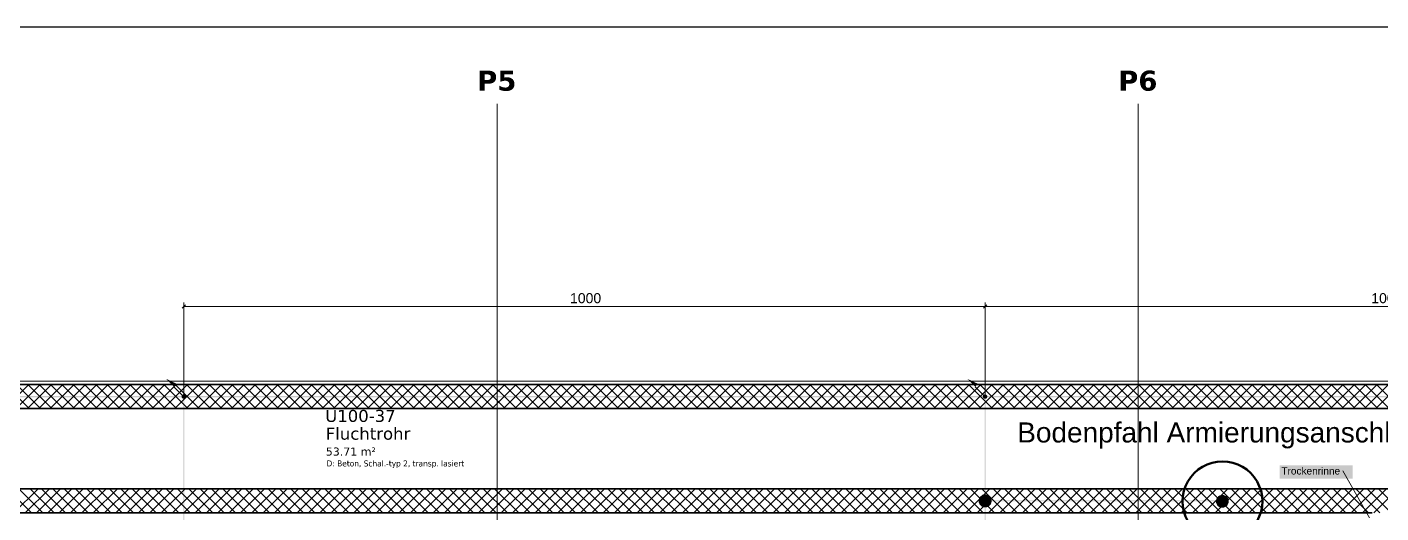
# Model space of a CAD drawing. Extents: x -1067 to 23308, y -6822 to 57810.
# Drawn here: x -582.4 to -244.5, y 444.4 to 565.5 of the extents above; entities that cross this region are included whole.
import ezdxf
from ezdxf.lldxf.tags import DXFTag

# ---------------------------------------------------------------- set-up
doc = ezdxf.new("R2010")
doc.units = 0
doc.layers.get('0').update_dxf_attribs({"lineweight": 13})
for name, color, linetype, lineweight in [('A-AREA-____-IDEN', 7, 'Continuous', 5), ('A-WALL-____-MCUT', 7, 'Continuous', 35), ('A-WALL-____-PATT', 7, 'Continuous', 35), ('S-GRID-____-OTLN', 7, 'Continuous', 5), ('Text', 7, 'Continuous', 5)]:
    doc.layers.add(name, color=color, linetype=linetype, lineweight=lineweight)
for name, color, linetype, lineweight, true_color in [('A-DETL-____-OTLN', 5, 'Continuous', 9, 0x0000ff), ('EL01_VVV_Mass Blitzschutz', 3, 'Continuous', 13, 0x00ff00), ('EL01_WAN_Blitzschutz Text', 1, 'Continuous', 13, 0xff0000), ('EL01_WAN_Leitung_Potentialausgleich', 1, 'fein_strichliert', 13, 0xff0000), ('S-GRID-____-IDEN', 7, 'Continuous', 9, 0x5555aa)]:
    doc.layers.add(name, color=color, linetype=linetype, lineweight=lineweight, true_color=true_color)
doc.styles.get("Standard").update_dxf_attribs({"font": 'arial.ttf'})
tags = doc.linetypes.add('_Rasterlinie_', pattern=[0.375, 0.2, -0.05, 0.075, -0.05]).pattern_tags.tags
tags[10:11] = [DXFTag(74, 4), DXFTag(75, 0), DXFTag(340, '0'), DXFTag(46, 1.0), DXFTag(50, 0.0), DXFTag(44, 0.0), DXFTag(45, 0.0)]
tags[8:9] = [DXFTag(74, 4), DXFTag(75, 0), DXFTag(340, '0'), DXFTag(46, 1.0), DXFTag(50, 0.0), DXFTag(44, 0.0), DXFTag(45, 0.0)]
tags[6:7] = [DXFTag(74, 4), DXFTag(75, 0), DXFTag(340, '0'), DXFTag(46, 1.0), DXFTag(50, 0.0), DXFTag(44, 0.0), DXFTag(45, 0.0)]
tags[4:5] = [DXFTag(74, 4), DXFTag(75, 0), DXFTag(340, '0'), DXFTag(46, 1.0), DXFTag(50, 0.0), DXFTag(44, 0.0), DXFTag(45, 0.0)]
tags = doc.linetypes.add('_Strichliert - Fein_', pattern=[0.15, 0.1, -0.05]).pattern_tags.tags
tags[6:7] = [DXFTag(74, 4), DXFTag(75, 0), DXFTag(340, '0'), DXFTag(46, 1.0), DXFTag(50, 0.0), DXFTag(44, 0.0), DXFTag(45, 0.0)]
tags[4:5] = [DXFTag(74, 4), DXFTag(75, 0), DXFTag(340, '0'), DXFTag(46, 1.0), DXFTag(50, 0.0), DXFTag(44, 0.0), DXFTag(45, 0.0)]
tags = doc.linetypes.add('fein_strichliert', pattern=[4, 1, -2, 1]).pattern_tags.tags
tags[8:9] = [DXFTag(74, 4), DXFTag(75, 0), DXFTag(340, '0'), DXFTag(46, 0.0), DXFTag(50, 0.0), DXFTag(44, 0.0), DXFTag(45, 0.0)]
tags[6:7] = [DXFTag(74, 4), DXFTag(75, 0), DXFTag(340, '0'), DXFTag(46, 0.0), DXFTag(50, 0.0), DXFTag(44, 0.0), DXFTag(45, 0.0)]
tags[4:5] = [DXFTag(74, 4), DXFTag(75, 0), DXFTag(340, '0'), DXFTag(46, 0.0), DXFTag(50, 0.0), DXFTag(44, 0.0), DXFTag(45, 0.0)]

# ---------------------------------------------------------------- blocks, each defined once
blk = doc.blocks.new('Referenz-A0UJ2E68XE', base_point=(-1062.18, -175.86))
at = {"layer": 'A-DETL-____-OTLN', "color": 0, "linetype": '_Strichliert - Fein_', "ltscale": 0.13}
blk.add_line((198.84, 477.26), (-828.99, 477.26), dxfattribs=at)
at = {"layer": 'A-WALL-____-MCUT', "color": 0, "linetype": 'Continuous', "ltscale": 0.35}
for p, q in [((198.84, 476.38), (-829.79, 476.38)), ((-827.13, 470.38), (198.84, 470.38)), ((178.3, 450.38), (-831.25, 450.38)), ((-246.7, 444.38), (-585.1, 444.38))]:
    blk.add_line(p, q, dxfattribs=at)
at = {"layer": 'A-WALL-____-PATT', "color": 0, "linetype": 'Continuous', "lineweight": 9, "ltscale": 0.13}
for p, q in [((-587.99, 470.38), (-581.99, 476.38)), ((-581.88, 470.38), (-587.88, 476.38)), ((-585.16, 470.38), (-579.16, 476.38)), ((-579.06, 470.38), (-585.06, 476.38)), ((-582.33, 470.38), (-576.33, 476.38)), ((-576.23, 470.38), (-582.23, 476.38)), ((-579.5, 470.38), (-573.5, 476.38)), ((-573.4, 470.38), (-579.4, 476.38)), ((-576.67, 470.38), (-570.67, 476.38)), ((-570.57, 470.38), (-576.57, 476.38)), ((-573.84, 470.38), (-567.84, 476.38)), ((-567.74, 470.38), (-573.74, 476.38)), ((-571.02, 470.38), (-565.02, 476.38)), ((-564.91, 470.38), (-570.91, 476.38)), ((-568.19, 470.38), (-562.19, 476.38)), ((-562.08, 470.38), (-568.08, 476.38)), ((-565.36, 470.38), (-559.36, 476.38)), ((-559.26, 470.38), (-565.26, 476.38)), ((-562.53, 470.38), (-556.53, 476.38)), ((-556.43, 470.38), (-562.43, 476.38)), ((-559.7, 470.38), (-553.7, 476.38)), ((-553.6, 470.38), (-559.6, 476.38)), ((-556.87, 470.38), (-550.87, 476.38)), ((-550.77, 470.38), (-556.77, 476.38)), ((-554.05, 470.38), (-548.05, 476.38)), ((-547.94, 470.38), (-553.94, 476.38)), ((-551.22, 470.38), (-545.22, 476.38)), ((-545.11, 470.38), (-551.11, 476.38)), ((-548.39, 470.38), (-542.39, 476.38)), ((-542.29, 470.38), (-548.29, 476.38)), ((-545.56, 470.38), (-539.56, 476.38)), ((-539.46, 470.38), (-545.46, 476.38)), ((-542.73, 470.38), (-536.73, 476.38)), ((-536.63, 470.38), (-542.63, 476.38)), ((-539.9, 470.38), (-533.9, 476.38)), ((-533.8, 470.38), (-539.8, 476.38)), ((-537.07, 470.38), (-531.07, 476.38)), ((-530.97, 470.38), (-536.97, 476.38)), ((-534.25, 470.38), (-528.25, 476.38)), ((-528.14, 470.38), (-534.14, 476.38)), ((-531.42, 470.38), (-525.42, 476.38)), ((-525.32, 470.38), (-531.32, 476.38)), ((-528.59, 470.38), (-522.59, 476.38)), ((-522.49, 470.38), (-528.49, 476.38)), ((-525.76, 470.38), (-519.76, 476.38)), ((-519.66, 470.38), (-525.66, 476.38)), ((-522.93, 470.38), (-516.93, 476.38)), ((-516.83, 470.38), (-522.83, 476.38)), ((-520.1, 470.38), (-514.1, 476.38)), ((-514, 470.38), (-520, 476.38)), ((-517.28, 470.38), (-511.28, 476.38)), ((-511.17, 470.38), (-517.17, 476.38)), ((-514.45, 470.38), (-508.45, 476.38)), ((-508.34, 470.38), (-514.34, 476.38)), ((-511.62, 470.38), (-505.62, 476.38)), ((-505.52, 470.38), (-511.52, 476.38)), ((-508.79, 470.38), (-502.79, 476.38)), ((-502.69, 470.38), (-508.69, 476.38)), ((-505.96, 470.38), (-499.96, 476.38)), ((-499.86, 470.38), (-505.86, 476.38)), ((-503.13, 470.38), (-497.13, 476.38)), ((-497.03, 470.38), (-503.03, 476.38)), ((-500.3, 470.38), (-494.3, 476.38)), ((-494.2, 470.38), (-500.2, 476.38)), ((-497.48, 470.38), (-491.48, 476.38)), ((-491.37, 470.38), (-497.37, 476.38)), ((-494.65, 470.38), (-488.65, 476.38)), ((-488.55, 470.38), (-494.55, 476.38)), ((-491.82, 470.38), (-485.82, 476.38)), ((-485.72, 470.38), (-491.72, 476.38)), ((-488.99, 470.38), (-482.99, 476.38)), ((-482.89, 470.38), (-488.89, 476.38)), ((-486.16, 470.38), (-480.16, 476.38)), ((-480.06, 470.38), (-486.06, 476.38)), ((-483.33, 470.38), (-477.33, 476.38)), ((-477.23, 470.38), (-483.23, 476.38)), ((-480.51, 470.38), (-474.51, 476.38)), ((-474.4, 470.38), (-480.4, 476.38)), ((-477.68, 470.38), (-471.68, 476.38)), ((-471.58, 470.38), (-477.58, 476.38)), ((-474.85, 470.38), (-468.85, 476.38)), ((-468.75, 470.38), (-474.75, 476.38)), ((-472.02, 470.38), (-466.02, 476.38)), ((-465.92, 470.38), (-471.92, 476.38)), ((-469.19, 470.38), (-463.19, 476.38)), ((-463.09, 470.38), (-469.09, 476.38)), ((-466.36, 470.38), (-460.36, 476.38)), ((-460.26, 470.38), (-466.26, 476.38)), ((-463.54, 470.38), (-457.54, 476.38)), ((-457.43, 470.38), (-463.43, 476.38)), ((-460.71, 470.38), (-454.71, 476.38)), ((-454.6, 470.38), (-460.6, 476.38)), ((-457.88, 470.38), (-451.88, 476.38)), ((-451.78, 470.38), (-457.78, 476.38)), ((-455.05, 470.38), (-449.05, 476.38)), ((-448.95, 470.38), (-454.95, 476.38)), ((-452.22, 470.38), (-446.22, 476.38)), ((-446.12, 470.38), (-452.12, 476.38)), ((-449.39, 470.38), (-443.39, 476.38)), ((-443.29, 470.38), (-449.29, 476.38)), ((-446.56, 470.38), (-440.56, 476.38)), ((-440.46, 470.38), (-446.46, 476.38)), ((-443.74, 470.38), (-437.74, 476.38)), ((-437.63, 470.38), (-443.63, 476.38)), ((-440.91, 470.38), (-434.91, 476.38)), ((-434.81, 470.38), (-440.81, 476.38)), ((-438.08, 470.38), (-432.08, 476.38)), ((-431.98, 470.38), (-437.98, 476.38)), ((-435.25, 470.38), (-429.25, 476.38)), ((-429.15, 470.38), (-435.15, 476.38)), ((-432.42, 470.38), (-426.42, 476.38)), ((-426.32, 470.38), (-432.32, 476.38)), ((-429.59, 470.38), (-423.59, 476.38)), ((-423.49, 470.38), (-429.49, 476.38)), ((-426.77, 470.38), (-420.77, 476.38)), ((-420.66, 470.38), (-426.66, 476.38)), ((-423.94, 470.38), (-417.94, 476.38)), ((-417.83, 470.38), (-423.83, 476.38)), ((-421.11, 470.38), (-415.11, 476.38)), ((-415.01, 470.38), (-421.01, 476.38)), ((-418.28, 470.38), (-412.28, 476.38)), ((-412.18, 470.38), (-418.18, 476.38)), ((-415.45, 470.38), (-409.45, 476.38)), ((-409.35, 470.38), (-415.35, 476.38)), ((-412.62, 470.38), (-406.62, 476.38)), ((-406.52, 470.38), (-412.52, 476.38)), ((-409.8, 470.38), (-403.8, 476.38)), ((-403.69, 470.38), (-409.69, 476.38)), ((-406.97, 470.38), (-400.97, 476.38)), ((-400.86, 470.38), (-406.86, 476.38)), ((-404.14, 470.38), (-398.14, 476.38)), ((-398.04, 470.38), (-404.04, 476.38)), ((-401.31, 470.38), (-395.31, 476.38)), ((-395.21, 470.38), (-401.21, 476.38)), ((-398.48, 470.38), (-392.48, 476.38)), ((-392.38, 470.38), (-398.38, 476.38)), ((-395.65, 470.38), (-389.65, 476.38)), ((-389.55, 470.38), (-395.55, 476.38)), ((-392.82, 470.38), (-386.82, 476.38)), ((-386.72, 470.38), (-392.72, 476.38)), ((-390, 470.38), (-384, 476.38)), ((-383.89, 470.38), (-389.89, 476.38)), ((-387.17, 470.38), (-381.17, 476.38)), ((-381.07, 470.38), (-387.07, 476.38)), ((-384.34, 470.38), (-378.34, 476.38)), ((-378.24, 470.38), (-384.24, 476.38)), ((-381.51, 470.38), (-375.51, 476.38)), ((-375.41, 470.38), (-381.41, 476.38)), ((-378.68, 470.38), (-372.68, 476.38)), ((-372.58, 470.38), (-378.58, 476.38)), ((-375.85, 470.38), (-369.85, 476.38)), ((-369.75, 470.38), (-375.75, 476.38)), ((-373.03, 470.38), (-367.03, 476.38)), ((-366.92, 470.38), (-372.92, 476.38)), ((-370.2, 470.38), (-364.2, 476.38)), ((-364.09, 470.38), (-370.09, 476.38)), ((-367.37, 470.38), (-361.37, 476.38)), ((-361.27, 470.38), (-367.27, 476.38)), ((-364.54, 470.38), (-358.54, 476.38)), ((-358.44, 470.38), (-364.44, 476.38)), ((-361.71, 470.38), (-355.71, 476.38)), ((-355.61, 470.38), (-361.61, 476.38)), ((-358.88, 470.38), (-352.88, 476.38)), ((-352.78, 470.38), (-358.78, 476.38)), ((-356.06, 470.38), (-350.06, 476.38)), ((-349.95, 470.38), (-355.95, 476.38)), ((-353.23, 470.38), (-347.23, 476.38)), ((-347.12, 470.38), (-353.12, 476.38)), ((-350.4, 470.38), (-344.4, 476.38)), ((-344.3, 470.38), (-350.3, 476.38)), ((-347.57, 470.38), (-341.57, 476.38)), ((-341.47, 470.38), (-347.47, 476.38)), ((-344.74, 470.38), (-338.74, 476.38)), ((-338.64, 470.38), (-344.64, 476.38)), ((-341.91, 470.38), (-335.91, 476.38)), ((-335.81, 470.38), (-341.81, 476.38)), ((-339.08, 470.38), (-333.08, 476.38)), ((-332.98, 470.38), (-338.98, 476.38)), ((-336.26, 470.38), (-330.26, 476.38)), ((-330.15, 470.38), (-336.15, 476.38)), ((-333.43, 470.38), (-327.43, 476.38)), ((-327.33, 470.38), (-333.33, 476.38)), ((-330.6, 470.38), (-324.6, 476.38)), ((-324.5, 470.38), (-330.5, 476.38)), ((-327.77, 470.38), (-321.77, 476.38)), ((-321.67, 470.38), (-327.67, 476.38)), ((-324.94, 470.38), (-318.94, 476.38)), ((-318.84, 470.38), (-324.84, 476.38)), ((-322.11, 470.38), (-316.11, 476.38)), ((-316.01, 470.38), (-322.01, 476.38)), ((-319.29, 470.38), (-313.29, 476.38)), ((-313.18, 470.38), (-319.18, 476.38)), ((-316.46, 470.38), (-310.46, 476.38)), ((-310.35, 470.38), (-316.35, 476.38)), ((-313.63, 470.38), (-307.63, 476.38)), ((-307.53, 470.38), (-313.53, 476.38)), ((-310.8, 470.38), (-304.8, 476.38)), ((-304.7, 470.38), (-310.7, 476.38)), ((-307.97, 470.38), (-301.97, 476.38)), ((-301.87, 470.38), (-307.87, 476.38)), ((-305.14, 470.38), (-299.14, 476.38)), ((-299.04, 470.38), (-305.04, 476.38)), ((-302.32, 470.38), (-296.32, 476.38)), ((-296.21, 470.38), (-302.21, 476.38)), ((-299.49, 470.38), (-293.49, 476.38)), ((-293.38, 470.38), (-299.38, 476.38)), ((-296.66, 470.38), (-290.66, 476.38)), ((-290.56, 470.38), (-296.56, 476.38)), ((-293.83, 470.38), (-287.83, 476.38)), ((-287.73, 470.38), (-293.73, 476.38)), ((-291, 470.38), (-285, 476.38)), ((-284.9, 470.38), (-290.9, 476.38)), ((-288.17, 470.38), (-282.17, 476.38)), ((-282.07, 470.38), (-288.07, 476.38)), ((-285.34, 470.38), (-279.34, 476.38)), ((-279.24, 470.38), (-285.24, 476.38)), ((-282.52, 470.38), (-276.52, 476.38)), ((-276.41, 470.38), (-282.41, 476.38)), ((-279.69, 470.38), (-273.69, 476.38)), ((-273.59, 470.38), (-279.59, 476.38)), ((-276.86, 470.38), (-270.86, 476.38)), ((-270.76, 470.38), (-276.76, 476.38)), ((-274.03, 470.38), (-268.03, 476.38)), ((-267.93, 470.38), (-273.93, 476.38)), ((-271.2, 470.38), (-265.2, 476.38)), ((-265.1, 470.38), (-271.1, 476.38)), ((-268.37, 470.38), (-262.37, 476.38)), ((-262.27, 470.38), (-268.27, 476.38)), ((-265.55, 470.38), (-259.55, 476.38)), ((-259.44, 470.38), (-265.44, 476.38)), ((-262.72, 470.38), (-256.72, 476.38)), ((-256.61, 470.38), (-262.61, 476.38)), ((-259.89, 470.38), (-253.89, 476.38)), ((-253.79, 470.38), (-259.79, 476.38)), ((-257.06, 470.38), (-251.06, 476.38)), ((-250.96, 470.38), (-256.96, 476.38)), ((-254.23, 470.38), (-248.23, 476.38)), ((-248.13, 470.38), (-254.13, 476.38)), ((-251.4, 470.38), (-245.4, 476.38)), ((-245.3, 470.38), (-251.3, 476.38)), ((-248.57, 470.38), (-242.57, 476.38)), ((-242.47, 470.38), (-248.47, 476.38)), ((-245.75, 470.38), (-239.75, 476.38)), ((-239.64, 470.38), (-245.64, 476.38)), ((-581.34, 444.38), (-587.34, 450.38)), ((-585.7, 444.38), (-579.7, 450.38)), ((-578.51, 444.38), (-584.51, 450.38)), ((-582.87, 444.38), (-576.87, 450.38)), ((-575.68, 444.38), (-581.68, 450.38)), ((-580.05, 444.38), (-574.05, 450.38)), ((-572.85, 444.38), (-578.85, 450.38)), ((-577.22, 444.38), (-571.22, 450.38)), ((-570.03, 444.38), (-576.03, 450.38)), ((-574.39, 444.38), (-568.39, 450.38)), ((-567.2, 444.38), (-573.2, 450.38)), ((-571.56, 444.38), (-565.56, 450.38)), ((-564.37, 444.38), (-570.37, 450.38)), ((-568.73, 444.38), (-562.73, 450.38)), ((-561.54, 444.38), (-567.54, 450.38)), ((-565.9, 444.38), (-559.9, 450.38)), ((-558.71, 444.38), (-564.71, 450.38)), ((-563.07, 444.38), (-557.07, 450.38)), ((-555.88, 444.38), (-561.88, 450.38)), ((-560.25, 444.38), (-554.25, 450.38)), ((-553.06, 444.38), (-559.06, 450.38)), ((-557.42, 444.38), (-551.42, 450.38)), ((-550.23, 444.38), (-556.23, 450.38)), ((-554.59, 444.38), (-548.59, 450.38)), ((-547.4, 444.38), (-553.4, 450.38)), ((-551.76, 444.38), (-545.76, 450.38)), ((-544.57, 444.38), (-550.57, 450.38)), ((-548.93, 444.38), (-542.93, 450.38)), ((-541.74, 444.38), (-547.74, 450.38)), ((-546.1, 444.38), (-540.1, 450.38)), ((-538.91, 444.38), (-544.91, 450.38)), ((-543.28, 444.38), (-537.28, 450.38)), ((-536.08, 444.38), (-542.08, 450.38)), ((-540.45, 444.38), (-534.45, 450.38)), ((-533.26, 444.38), (-539.26, 450.38)), ((-537.62, 444.38), (-531.62, 450.38)), ((-530.43, 444.38), (-536.43, 450.38)), ((-534.79, 444.38), (-528.79, 450.38)), ((-527.6, 444.38), (-533.6, 450.38)), ((-531.96, 444.38), (-525.96, 450.38)), ((-524.77, 444.38), (-530.77, 450.38)), ((-529.13, 444.38), (-523.13, 450.38)), ((-521.94, 444.38), (-527.94, 450.38)), ((-526.3, 444.38), (-520.3, 450.38)), ((-519.11, 444.38), (-525.11, 450.38)), ((-523.48, 444.38), (-517.48, 450.38)), ((-516.29, 444.38), (-522.29, 450.38)), ((-520.65, 444.38), (-514.65, 450.38)), ((-513.46, 444.38), (-519.46, 450.38)), ((-517.82, 444.38), (-511.82, 450.38)), ((-510.63, 444.38), (-516.63, 450.38)), ((-514.99, 444.38), (-508.99, 450.38)), ((-507.8, 444.38), (-513.8, 450.38)), ((-512.16, 444.38), (-506.16, 450.38)), ((-504.97, 444.38), (-510.97, 450.38)), ((-509.33, 444.38), (-503.33, 450.38)), ((-502.14, 444.38), (-508.14, 450.38)), ((-506.51, 444.38), (-500.51, 450.38)), ((-499.32, 444.38), (-505.32, 450.38)), ((-503.68, 444.38), (-497.68, 450.38)), ((-496.49, 444.38), (-502.49, 450.38)), ((-500.85, 444.38), (-494.85, 450.38)), ((-493.66, 444.38), (-499.66, 450.38)), ((-498.02, 444.38), (-492.02, 450.38)), ((-490.83, 444.38), (-496.83, 450.38)), ((-495.19, 444.38), (-489.19, 450.38)), ((-488, 444.38), (-494, 450.38)), ((-492.36, 444.38), (-486.36, 450.38)), ((-485.17, 444.38), (-491.17, 450.38)), ((-489.54, 444.38), (-483.54, 450.38)), ((-482.34, 444.38), (-488.34, 450.38)), ((-486.71, 444.38), (-480.71, 450.38)), ((-479.52, 444.38), (-485.52, 450.38)), ((-483.88, 444.38), (-477.88, 450.38)), ((-476.69, 444.38), (-482.69, 450.38)), ((-481.05, 444.38), (-475.05, 450.38)), ((-473.86, 444.38), (-479.86, 450.38)), ((-478.22, 444.38), (-472.22, 450.38)), ((-471.03, 444.38), (-477.03, 450.38)), ((-475.39, 444.38), (-469.39, 450.38)), ((-468.2, 444.38), (-474.2, 450.38)), ((-472.56, 444.38), (-466.56, 450.38)), ((-465.37, 444.38), (-471.37, 450.38)), ((-469.74, 444.38), (-463.74, 450.38)), ((-462.55, 444.38), (-468.55, 450.38)), ((-466.91, 444.38), (-460.91, 450.38)), ((-459.72, 444.38), (-465.72, 450.38)), ((-464.08, 444.38), (-458.08, 450.38)), ((-456.89, 444.38), (-462.89, 450.38)), ((-461.25, 444.38), (-455.25, 450.38)), ((-454.06, 444.38), (-460.06, 450.38)), ((-458.42, 444.38), (-452.42, 450.38)), ((-451.23, 444.38), (-457.23, 450.38)), ((-455.59, 444.38), (-449.59, 450.38)), ((-448.4, 444.38), (-454.4, 450.38)), ((-452.77, 444.38), (-446.77, 450.38)), ((-445.58, 444.38), (-451.58, 450.38)), ((-449.94, 444.38), (-443.94, 450.38)), ((-442.75, 444.38), (-448.75, 450.38)), ((-447.11, 444.38), (-441.11, 450.38)), ((-439.92, 444.38), (-445.92, 450.38)), ((-444.28, 444.38), (-438.28, 450.38)), ((-437.09, 444.38), (-443.09, 450.38)), ((-441.45, 444.38), (-435.45, 450.38)), ((-434.26, 444.38), (-440.26, 450.38)), ((-438.62, 444.38), (-432.62, 450.38)), ((-431.43, 444.38), (-437.43, 450.38)), ((-435.8, 444.38), (-429.8, 450.38)), ((-428.6, 444.38), (-434.6, 450.38)), ((-432.97, 444.38), (-426.97, 450.38)), ((-425.78, 444.38), (-431.78, 450.38)), ((-430.14, 444.38), (-424.14, 450.38)), ((-422.95, 444.38), (-428.95, 450.38)), ((-427.31, 444.38), (-421.31, 450.38)), ((-420.12, 444.38), (-426.12, 450.38)), ((-424.48, 444.38), (-418.48, 450.38)), ((-417.29, 444.38), (-423.29, 450.38)), ((-421.65, 444.38), (-415.65, 450.38)), ((-414.46, 444.38), (-420.46, 450.38)), ((-418.82, 444.38), (-412.82, 450.38)), ((-411.63, 444.38), (-417.63, 450.38)), ((-416, 444.38), (-410, 450.38)), ((-408.81, 444.38), (-414.81, 450.38)), ((-413.17, 444.38), (-407.17, 450.38)), ((-405.98, 444.38), (-411.98, 450.38)), ((-410.34, 444.38), (-404.34, 450.38)), ((-403.15, 444.38), (-409.15, 450.38)), ((-407.51, 444.38), (-401.51, 450.38)), ((-400.32, 444.38), (-406.32, 450.38)), ((-404.68, 444.38), (-398.68, 450.38)), ((-397.49, 444.38), (-403.49, 450.38)), ((-401.85, 444.38), (-395.85, 450.38)), ((-394.66, 444.38), (-400.66, 450.38)), ((-399.03, 444.38), (-393.03, 450.38)), ((-391.83, 444.38), (-397.83, 450.38)), ((-396.2, 444.38), (-390.2, 450.38)), ((-389.01, 444.38), (-395.01, 450.38)), ((-393.37, 444.38), (-387.37, 450.38)), ((-386.18, 444.38), (-392.18, 450.38)), ((-390.54, 444.38), (-384.54, 450.38)), ((-383.35, 444.38), (-389.35, 450.38)), ((-387.71, 444.38), (-381.71, 450.38)), ((-380.52, 444.38), (-386.52, 450.38)), ((-384.88, 444.38), (-378.88, 450.38)), ((-377.69, 444.38), (-383.69, 450.38)), ((-382.06, 444.38), (-376.06, 450.38)), ((-374.86, 444.38), (-380.86, 450.38)), ((-379.23, 444.38), (-373.23, 450.38)), ((-372.04, 444.38), (-378.04, 450.38)), ((-376.4, 444.38), (-370.4, 450.38)), ((-369.21, 444.38), (-375.21, 450.38)), ((-373.57, 444.38), (-367.57, 450.38)), ((-366.38, 444.38), (-372.38, 450.38)), ((-370.74, 444.38), (-364.74, 450.38)), ((-363.55, 444.38), (-369.55, 450.38)), ((-367.91, 444.38), (-361.91, 450.38)), ((-360.72, 444.38), (-366.72, 450.38)), ((-365.08, 444.38), (-359.08, 450.38)), ((-357.89, 444.38), (-363.89, 450.38)), ((-362.26, 444.38), (-356.26, 450.38)), ((-355.07, 444.38), (-361.07, 450.38)), ((-359.43, 444.38), (-353.43, 450.38)), ((-352.24, 444.38), (-358.24, 450.38)), ((-356.6, 444.38), (-350.6, 450.38)), ((-349.41, 444.38), (-355.41, 450.38)), ((-353.77, 444.38), (-347.77, 450.38)), ((-346.58, 444.38), (-352.58, 450.38)), ((-350.94, 444.38), (-344.94, 450.38)), ((-343.75, 444.38), (-349.75, 450.38)), ((-348.11, 444.38), (-342.11, 450.38)), ((-340.92, 444.38), (-346.92, 450.38)), ((-345.29, 444.38), (-339.29, 450.38)), ((-338.09, 444.38), (-344.09, 450.38)), ((-342.46, 444.38), (-336.46, 450.38)), ((-335.27, 444.38), (-341.27, 450.38)), ((-339.63, 444.38), (-333.63, 450.38)), ((-332.44, 444.38), (-338.44, 450.38)), ((-336.8, 444.38), (-330.8, 450.38)), ((-329.61, 444.38), (-335.61, 450.38)), ((-333.97, 444.38), (-327.97, 450.38)), ((-326.78, 444.38), (-332.78, 450.38)), ((-331.14, 444.38), (-325.14, 450.38)), ((-323.95, 444.38), (-329.95, 450.38)), ((-328.32, 444.38), (-322.32, 450.38)), ((-321.12, 444.38), (-327.12, 450.38)), ((-325.49, 444.38), (-319.49, 450.38)), ((-318.3, 444.38), (-324.3, 450.38)), ((-322.66, 444.38), (-316.66, 450.38)), ((-315.47, 444.38), (-321.47, 450.38)), ((-319.83, 444.38), (-313.83, 450.38)), ((-312.64, 444.38), (-318.64, 450.38)), ((-317, 444.38), (-311, 450.38)), ((-309.81, 444.38), (-315.81, 450.38)), ((-314.17, 444.38), (-308.17, 450.38)), ((-306.98, 444.38), (-312.98, 450.38)), ((-311.34, 444.38), (-305.34, 450.38)), ((-304.15, 444.38), (-310.15, 450.38)), ((-308.52, 444.38), (-302.52, 450.38)), ((-301.33, 444.38), (-307.33, 450.38)), ((-305.69, 444.38), (-299.69, 450.38)), ((-298.5, 444.38), (-304.5, 450.38)), ((-302.86, 444.38), (-296.86, 450.38)), ((-295.67, 444.38), (-301.67, 450.38)), ((-300.03, 444.38), (-294.03, 450.38)), ((-292.84, 444.38), (-298.84, 450.38)), ((-297.2, 444.38), (-291.2, 450.38)), ((-290.01, 444.38), (-296.01, 450.38)), ((-294.37, 444.38), (-288.37, 450.38)), ((-287.18, 444.38), (-293.18, 450.38)), ((-291.55, 444.38), (-285.55, 450.38)), ((-284.35, 444.38), (-290.35, 450.38)), ((-288.72, 444.38), (-282.72, 450.38)), ((-281.53, 444.38), (-287.53, 450.38)), ((-285.89, 444.38), (-279.89, 450.38)), ((-278.7, 444.38), (-284.7, 450.38)), ((-283.06, 444.38), (-277.06, 450.38)), ((-275.87, 444.38), (-281.87, 450.38)), ((-280.23, 444.38), (-274.23, 450.38)), ((-273.04, 444.38), (-279.04, 450.38)), ((-277.4, 444.38), (-271.4, 450.38)), ((-270.21, 444.38), (-276.21, 450.38)), ((-274.57, 444.38), (-268.57, 450.38)), ((-267.38, 444.38), (-273.38, 450.38)), ((-271.75, 444.38), (-265.75, 450.38)), ((-264.56, 444.38), (-270.56, 450.38)), ((-268.92, 444.38), (-262.92, 450.38)), ((-261.73, 444.38), (-267.73, 450.38)), ((-266.09, 444.38), (-260.09, 450.38)), ((-258.9, 444.38), (-264.9, 450.38)), ((-263.26, 444.38), (-257.26, 450.38)), ((-256.07, 444.38), (-262.07, 450.38)), ((-260.43, 444.38), (-254.43, 450.38)), ((-253.24, 444.38), (-259.24, 450.38)), ((-257.6, 444.38), (-251.6, 450.38)), ((-250.41, 444.38), (-256.41, 450.38)), ((-254.78, 444.38), (-248.78, 450.38)), ((-247.59, 444.38), (-253.59, 450.38)), ((-251.95, 444.38), (-245.95, 450.38)), ((-244.76, 444.38), (-250.76, 450.38)), ((-249.12, 444.38), (-243.12, 450.38)), ((-241.93, 444.38), (-247.93, 450.38)), ((-246.29, 444.38), (-240.29, 450.38)), ((-239.1, 444.38), (-245.1, 450.38))]:
    blk.add_line(p, q, dxfattribs=at)
at = {"layer": 'S-GRID-____-OTLN', "color": 0, "linetype": '_Rasterlinie_', "ltscale": 0.13}
for p, q in [((-465.1, -172.39), (-465.1, 546.38)), ((-305.1, -172.39), (-305.1, 546.38))]:
    blk.add_line(p, q, dxfattribs=at)
at = {"layer": 'Text', "color": 0, "linetype": 'Continuous', "ltscale": 0.13}
blk.add_line((-247.32, 443.15), (-254.04, 454.85), dxfattribs=at)
at = {"layer": 'Text', "color": 7, "linetype": 'Continuous', "ltscale": 0.13, "true_color": 0xffffff}
for points in [[(-251.59, 452.89), (-269.8, 452.89), (-251.59, 456.2)], [(-269.8, 452.89), (-251.59, 456.2), (-269.8, 456.2)], [(-251.59, 456.2), (-269.8, 456.2), (-269.8, 456.2)], [(-251.59, 452.89), (-251.59, 452.89), (-269.8, 452.89)]]:
    blk.add_solid(points, dxfattribs=at)
at = {"layer": 'A-AREA-____-IDEN', "color": 0, "linetype": 'Continuous', "ltscale": 0.13, "attachment_point": 1}
for s, insert, char_height in [('{\\fVerdana;U100-37}', (-508.02, 470.07), 3), ('{\\fVerdana;Fluchtrohr}', (-507.88, 465.64), 3), ('{\\fVerdana;53.71 m²}', (-507.87, 460.67), 2), ('{\\W0.9;\\fVerdana;D: Beton, Schal.-typ 2, transp. lasiert}', (-507.67, 457.46), 1.5)]:
    blk.add_mtext(s, dxfattribs=dict(at, insert=insert, char_height=char_height))
at = {"layer": 'S-GRID-____-IDEN', "color": 0, "linetype": 'Continuous', "lineweight": 5, "ltscale": 0.13, "char_height": 5, "attachment_point": 1}
for s, insert in [('{\\fVerdana|b1|i0;P5}', (-470.09, 554.67)), ('{\\fVerdana|b1|i0;P6}', (-310.09, 554.67))]:
    blk.add_mtext(s, dxfattribs=dict(at, insert=insert))
at = {"layer": 'Text', "color": 0, "linetype": 'Continuous', "ltscale": 0.13, "insert": (-269.35, 455.75), "char_height": 1.8, "attachment_point": 1}
blk.add_mtext('{\\fArial;Trockenrinne}', dxfattribs=at)
blk = doc.blocks.new('Anschlusspunkt-A0UJ2E6MXE', base_point=(-285.59, 445.77))
at = {"color": 0, "linetype": 'ByBlock', "lineweight": -2, "ltscale": 0.13}
for p, q in [((-285.58, 447.46), (-285.59, 447.27)), ((-285.59, 447.27), (-285.58, 447.07)), ((-285.54, 447.65), (-285.58, 447.46)), ((-285.58, 447.07), (-285.54, 446.88)), ((-285.48, 447.84), (-285.54, 447.65)), ((-285.54, 446.88), (-285.48, 446.69)), ((-285.39, 448.02), (-285.48, 447.84)), ((-285.48, 446.69), (-285.39, 446.52)), ((-285.28, 448.18), (-285.39, 448.02)), ((-285.39, 446.52), (-285.28, 446.35)), ((-285.16, 448.33), (-285.28, 448.18)), ((-285.28, 446.35), (-285.16, 446.2)), ((-285.01, 448.46), (-285.16, 448.33)), ((-285.16, 446.2), (-285.01, 446.08)), ((-284.84, 448.56), (-285.01, 448.46)), ((-285.01, 446.08), (-284.84, 445.97)), ((-284.67, 448.65), (-284.84, 448.56)), ((-284.48, 448.71), (-284.67, 448.65)), ((-284.29, 448.75), (-284.48, 448.71)), ((-284.09, 448.77), (-284.29, 448.75)), ((-283.9, 448.75), (-284.09, 448.77)), ((-283.71, 448.71), (-283.9, 448.75)), ((-283.52, 448.65), (-283.71, 448.71)), ((-283.34, 448.56), (-283.52, 448.65)), ((-283.18, 448.46), (-283.34, 448.56)), ((-283.34, 445.97), (-283.18, 446.08)), ((-283.03, 448.33), (-283.18, 448.46)), ((-283.18, 446.08), (-283.03, 446.2)), ((-282.9, 448.18), (-283.03, 448.33)), ((-283.03, 446.2), (-282.9, 446.35)), ((-282.8, 448.02), (-282.9, 448.18)), ((-282.9, 446.35), (-282.8, 446.52)), ((-282.71, 447.84), (-282.8, 448.02)), ((-282.8, 446.52), (-282.71, 446.69)), ((-282.65, 447.65), (-282.71, 447.84)), ((-282.71, 446.69), (-282.65, 446.88)), ((-282.61, 447.46), (-282.65, 447.65)), ((-282.65, 446.88), (-282.61, 447.07)), ((-282.59, 447.27), (-282.61, 447.46)), ((-282.61, 447.07), (-282.59, 447.27)), ((-284.84, 445.97), (-284.67, 445.88)), ((-284.67, 445.88), (-284.48, 445.82)), ((-284.48, 445.82), (-284.29, 445.78)), ((-284.29, 445.78), (-284.09, 445.77)), ((-284.09, 445.77), (-283.9, 445.78)), ((-283.9, 445.78), (-283.71, 445.82)), ((-283.71, 445.82), (-283.52, 445.88)), ((-283.52, 445.88), (-283.34, 445.97))]:
    blk.add_line(p, q, dxfattribs=at)
for points in [[(-282.59, 447.27), (-285.59, 447.27), (-282.65, 447.65)], [(-285.59, 447.27), (-282.65, 447.65), (-285.54, 447.65)], [(-285.54, 446.88), (-282.59, 447.27), (-285.59, 447.27)], [(-282.65, 447.66), (-285.54, 447.66), (-282.79, 448.01)], [(-285.54, 447.66), (-282.79, 448.01), (-285.4, 448.01)], [(-282.65, 447.65), (-285.54, 447.65), (-282.65, 447.66)], [(-285.54, 447.65), (-282.65, 447.66), (-285.54, 447.66)], [(-282.65, 446.88), (-285.54, 446.88), (-282.59, 447.27)], [(-282.65, 446.87), (-285.54, 446.87), (-282.65, 446.88)], [(-285.54, 446.87), (-282.65, 446.88), (-285.54, 446.88)], [(-285.4, 446.52), (-282.65, 446.87), (-285.54, 446.87)], [(-282.79, 448.01), (-285.4, 448.01), (-282.8, 448.02)], [(-285.4, 448.01), (-282.8, 448.02), (-285.39, 448.02)], [(-282.79, 446.52), (-285.4, 446.52), (-282.65, 446.87)], [(-285.39, 446.51), (-282.79, 446.52), (-285.4, 446.52)], [(-282.8, 448.02), (-285.39, 448.02), (-283.03, 448.32)], [(-285.39, 448.02), (-283.03, 448.32), (-285.16, 448.32)], [(-282.8, 446.51), (-285.39, 446.51), (-282.79, 446.52)], [(-285.16, 446.21), (-282.8, 446.51), (-285.39, 446.51)], [(-283.03, 448.32), (-285.16, 448.32), (-283.04, 448.33)], [(-285.16, 448.32), (-283.04, 448.33), (-285.14, 448.33)], [(-283.03, 446.21), (-285.16, 446.21), (-282.8, 446.51)], [(-285.14, 446.2), (-283.03, 446.21), (-285.16, 446.21)], [(-283.04, 448.33), (-285.14, 448.33), (-283.34, 448.56)], [(-285.14, 448.33), (-283.34, 448.56), (-284.86, 448.56)], [(-283.04, 446.2), (-285.14, 446.2), (-283.03, 446.21)], [(-284.86, 445.97), (-283.04, 446.2), (-285.14, 446.2)], [(-283.34, 448.56), (-284.86, 448.56), (-283.36, 448.57)], [(-284.86, 448.56), (-283.36, 448.57), (-284.82, 448.57)], [(-283.34, 445.97), (-284.86, 445.97), (-283.04, 446.2)], [(-283.36, 448.57), (-284.82, 448.57), (-283.7, 448.71)], [(-284.82, 448.57), (-283.7, 448.71), (-284.5, 448.71)], [(-283.7, 448.71), (-284.5, 448.71), (-283.73, 448.72)], [(-284.5, 448.71), (-283.73, 448.72), (-284.43, 448.72)], [(-283.73, 448.72), (-284.43, 448.72), (-284.12, 448.77)], [(-284.82, 445.96), (-283.34, 445.97), (-284.86, 445.97)], [(-283.36, 445.96), (-284.82, 445.96), (-283.34, 445.97)], [(-284.5, 445.82), (-283.36, 445.96), (-284.82, 445.96)], [(-283.7, 445.82), (-284.5, 445.82), (-283.36, 445.96)], [(-284.43, 445.81), (-283.7, 445.82), (-284.5, 445.82)], [(-283.73, 445.81), (-284.43, 445.81), (-283.7, 445.82)], [(-284.12, 445.77), (-283.73, 445.81), (-284.43, 445.81)]]:
    blk.add_solid(points, dxfattribs=at)
blk = doc.blocks.new('Maß-A0UJ2E6UXE', base_point=(-343.71, 473.38))
at = {"color": 0, "lineweight": -2}
for p, q in [((-343.29, 496.84), (-343.29, 473.38)), ((-143.29, 496.84), (-143.29, 473.38)), ((-342.88, 496.26), (-343.71, 495.43)), ((-343.29, 495.84), (-143.29, 495.84)), ((-142.88, 496.26), (-143.71, 495.43))]:
    blk.add_line(p, q, dxfattribs=at)
at = {"color": 0, "lineweight": -2, "insert": (-246.9, 499.18), "char_height": 2.5, "attachment_point": 1}
blk.add_mtext('{\\fArial;1000}', dxfattribs=at)
blk = doc.blocks.new('Maß-A0UJ2E7CXE', base_point=(-543.71, 473.38))
at = {"color": 0, "lineweight": -2}
for p, q in [((-543.29, 496.84), (-543.29, 473.38)), ((-343.29, 496.84), (-343.29, 473.38)), ((-542.88, 496.26), (-543.71, 495.43)), ((-543.29, 495.84), (-343.29, 495.84)), ((-342.88, 496.26), (-343.71, 495.43))]:
    blk.add_line(p, q, dxfattribs=at)
at = {"color": 0, "lineweight": -2, "insert": (-446.9, 499.18), "char_height": 2.5, "attachment_point": 1}
blk.add_mtext('{\\fArial;1000}', dxfattribs=at)
blk = doc.blocks.new('Anschlusspunkt-A0UJ2E80XE', base_point=(-344.79, 445.88))
at = {"color": 0, "linetype": 'ByBlock', "lineweight": -2, "ltscale": 0.13}
for p, q in [((-344.78, 447.57), (-344.79, 447.38)), ((-344.79, 447.38), (-344.78, 447.18)), ((-344.74, 447.76), (-344.78, 447.57)), ((-344.78, 447.18), (-344.74, 446.99)), ((-344.68, 447.95), (-344.74, 447.76)), ((-344.74, 446.99), (-344.68, 446.8)), ((-344.59, 448.13), (-344.68, 447.95)), ((-344.68, 446.8), (-344.59, 446.63)), ((-344.48, 448.29), (-344.59, 448.13)), ((-344.59, 446.63), (-344.48, 446.46)), ((-344.35, 448.44), (-344.48, 448.29)), ((-344.48, 446.46), (-344.35, 446.32)), ((-344.21, 448.57), (-344.35, 448.44)), ((-344.35, 446.32), (-344.21, 446.19)), ((-344.04, 448.67), (-344.21, 448.57)), ((-344.21, 446.19), (-344.04, 446.08)), ((-343.87, 448.76), (-344.04, 448.67)), ((-344.04, 446.08), (-343.87, 445.99)), ((-343.68, 448.82), (-343.87, 448.76)), ((-343.49, 448.86), (-343.68, 448.82)), ((-343.29, 448.88), (-343.49, 448.86)), ((-343.1, 448.86), (-343.29, 448.88)), ((-342.9, 448.82), (-343.1, 448.86)), ((-342.72, 448.76), (-342.9, 448.82)), ((-342.54, 448.67), (-342.72, 448.76)), ((-342.72, 445.99), (-342.54, 446.08)), ((-342.38, 448.57), (-342.54, 448.67)), ((-342.54, 446.08), (-342.38, 446.19)), ((-342.23, 448.44), (-342.38, 448.57)), ((-342.38, 446.19), (-342.23, 446.32)), ((-342.1, 448.29), (-342.23, 448.44)), ((-342.23, 446.32), (-342.1, 446.46)), ((-341.99, 448.13), (-342.1, 448.29)), ((-342.1, 446.46), (-341.99, 446.63)), ((-341.91, 447.95), (-341.99, 448.13)), ((-341.99, 446.63), (-341.91, 446.8)), ((-341.84, 447.76), (-341.91, 447.95)), ((-341.91, 446.8), (-341.84, 446.99)), ((-341.81, 447.57), (-341.84, 447.76)), ((-341.84, 446.99), (-341.81, 447.18)), ((-341.79, 447.38), (-341.81, 447.57)), ((-341.81, 447.18), (-341.79, 447.38)), ((-343.87, 445.99), (-343.68, 445.93)), ((-343.68, 445.93), (-343.49, 445.89)), ((-343.49, 445.89), (-343.29, 445.88)), ((-343.29, 445.88), (-343.1, 445.89)), ((-343.1, 445.89), (-342.9, 445.93)), ((-342.9, 445.93), (-342.72, 445.99))]:
    blk.add_line(p, q, dxfattribs=at)
for points in [[(-341.79, 447.38), (-344.79, 447.38), (-341.84, 447.76)], [(-344.79, 447.38), (-341.84, 447.76), (-344.74, 447.76)], [(-344.74, 446.99), (-341.79, 447.38), (-344.79, 447.38)], [(-341.84, 447.77), (-344.74, 447.77), (-341.99, 448.12)], [(-344.74, 447.77), (-341.99, 448.12), (-344.6, 448.12)], [(-341.84, 447.76), (-344.74, 447.76), (-341.84, 447.77)], [(-344.74, 447.76), (-341.84, 447.77), (-344.74, 447.77)], [(-341.84, 446.99), (-344.74, 446.99), (-341.79, 447.38)], [(-341.84, 446.98), (-344.74, 446.98), (-341.84, 446.99)], [(-344.74, 446.98), (-341.84, 446.99), (-344.74, 446.99)], [(-344.6, 446.63), (-341.84, 446.98), (-344.74, 446.98)], [(-341.99, 448.12), (-344.6, 448.12), (-342, 448.13)], [(-344.6, 448.12), (-342, 448.13), (-344.58, 448.13)], [(-341.99, 446.63), (-344.6, 446.63), (-341.84, 446.98)], [(-344.58, 446.62), (-341.99, 446.63), (-344.6, 446.63)], [(-342, 448.13), (-344.58, 448.13), (-342.23, 448.43)], [(-344.58, 448.13), (-342.23, 448.43), (-344.36, 448.43)], [(-342, 446.62), (-344.58, 446.62), (-341.99, 446.63)], [(-344.36, 446.32), (-342, 446.62), (-344.58, 446.62)], [(-342.23, 448.43), (-344.36, 448.43), (-342.24, 448.45)], [(-344.36, 448.43), (-342.24, 448.45), (-344.34, 448.45)], [(-342.23, 446.32), (-344.36, 446.32), (-342, 446.62)], [(-344.34, 446.31), (-342.23, 446.32), (-344.36, 446.32)], [(-342.24, 448.45), (-344.34, 448.45), (-342.53, 448.67)], [(-344.34, 448.45), (-342.53, 448.67), (-344.06, 448.67)], [(-342.24, 446.31), (-344.34, 446.31), (-342.23, 446.32)], [(-344.06, 446.09), (-342.24, 446.31), (-344.34, 446.31)], [(-342.53, 448.67), (-344.06, 448.67), (-342.56, 448.68)], [(-344.06, 448.67), (-342.56, 448.68), (-344.02, 448.68)], [(-342.53, 446.09), (-344.06, 446.09), (-342.24, 446.31)], [(-344.02, 446.07), (-342.53, 446.09), (-344.06, 446.09)], [(-342.56, 448.68), (-344.02, 448.68), (-342.9, 448.82)], [(-344.02, 448.68), (-342.9, 448.82), (-343.7, 448.82)], [(-342.56, 446.07), (-344.02, 446.07), (-342.53, 446.09)], [(-343.7, 445.93), (-342.56, 446.07), (-344.02, 446.07)], [(-342.9, 448.82), (-343.7, 448.82), (-342.92, 448.83)], [(-343.7, 448.82), (-342.92, 448.83), (-343.63, 448.83)], [(-342.9, 445.93), (-343.7, 445.93), (-342.56, 446.07)], [(-342.92, 448.83), (-343.63, 448.83), (-343.32, 448.88)], [(-343.63, 445.92), (-342.9, 445.93), (-343.7, 445.93)], [(-342.92, 445.92), (-343.63, 445.92), (-342.9, 445.93)], [(-343.32, 445.88), (-342.92, 445.92), (-343.63, 445.92)]]:
    blk.add_solid(points, dxfattribs=at)
blk = doc.blocks.new('Kreis-A0UJ2E82XE', base_point=(-294, 437.31))
at = {"color": 0, "linetype": 'ByBlock', "lineweight": -2, "ltscale": 0.5}
for p, q in [((-287.86, 456.46), (-289.03, 455.89)), ((-286.62, 456.88), (-287.86, 456.46)), ((-285.35, 457.13), (-286.62, 456.88)), ((-284.05, 457.22), (-285.35, 457.13)), ((-282.75, 457.13), (-284.05, 457.22)), ((-281.47, 456.88), (-282.75, 457.13)), ((-280.24, 456.46), (-281.47, 456.88)), ((-279.07, 455.89), (-280.24, 456.46)), ((-291.94, 453.32), (-292.67, 452.24)), ((-291.09, 454.3), (-291.94, 453.32)), ((-290.11, 455.16), (-291.09, 454.3)), ((-289.03, 455.89), (-290.11, 455.16)), ((-277.99, 455.16), (-279.07, 455.89)), ((-277.01, 454.3), (-277.99, 455.16)), ((-276.15, 453.32), (-277.01, 454.3)), ((-275.43, 452.24), (-276.15, 453.32)), ((-293.66, 449.84), (-293.92, 448.56)), ((-293.24, 451.07), (-293.66, 449.84)), ((-292.67, 452.24), (-293.24, 451.07)), ((-274.85, 451.07), (-275.43, 452.24)), ((-274.43, 449.84), (-274.85, 451.07)), ((-274.18, 448.56), (-274.43, 449.84)), ((-293.92, 448.56), (-294, 447.27)), ((-294, 447.27), (-293.92, 445.97)), ((-274.09, 447.27), (-274.18, 448.56)), ((-274.18, 445.97), (-274.09, 447.27)), ((-293.92, 445.97), (-293.66, 444.69)), ((-293.66, 444.69), (-293.24, 443.46)), ((-293.24, 443.46), (-292.67, 442.29)), ((-275.43, 442.29), (-274.85, 443.46)), ((-274.85, 443.46), (-274.43, 444.69)), ((-274.43, 444.69), (-274.18, 445.97)), ((-292.67, 442.29), (-291.94, 441.21)), ((-291.94, 441.21), (-291.09, 440.23)), ((-291.09, 440.23), (-290.11, 439.37)), ((-290.11, 439.37), (-289.03, 438.65)), ((-279.07, 438.65), (-277.99, 439.37)), ((-277.99, 439.37), (-277.01, 440.23)), ((-277.01, 440.23), (-276.15, 441.21)), ((-276.15, 441.21), (-275.43, 442.29)), ((-289.03, 438.65), (-287.86, 438.07)), ((-287.86, 438.07), (-286.62, 437.65)), ((-286.62, 437.65), (-285.35, 437.4)), ((-285.35, 437.4), (-284.05, 437.31)), ((-284.05, 437.31), (-282.75, 437.4)), ((-282.75, 437.4), (-281.47, 437.65)), ((-281.47, 437.65), (-280.24, 438.07)), ((-280.24, 438.07), (-279.07, 438.65))]:
    blk.add_line(p, q, dxfattribs=at)
blk = doc.blocks.new('Steigleitung_nach oben-A0UJ2E8MXE', base_point=(-347.75, 472.82))
at = {"color": 0, "linetype": 'ByBlock', "lineweight": -2, "ltscale": 0.13}
blk.add_line((-345.78, 475.85), (-343.7, 473.77), dxfattribs=at)
for points in [[(-345.08, 476.56), (-346.49, 476.56), (-347.75, 477.82)], [(-345.78, 475.85), (-345.08, 476.56), (-346.49, 476.56)], [(-342.75, 473.38), (-343.87, 473.38), (-342.76, 473.52)], [(-343.87, 473.38), (-342.76, 473.52), (-343.85, 473.52)], [(-343.85, 473.23), (-342.75, 473.38), (-343.87, 473.38)], [(-342.76, 473.52), (-343.85, 473.52), (-342.82, 473.66)], [(-343.85, 473.52), (-342.82, 473.66), (-343.79, 473.66)], [(-342.76, 473.52), (-343.85, 473.52), (-342.76, 473.52)], [(-343.85, 473.52), (-342.76, 473.52), (-343.85, 473.52)], [(-342.76, 473.23), (-343.85, 473.23), (-342.75, 473.38)], [(-343.79, 473.1), (-342.76, 473.23), (-343.85, 473.23)], [(-342.82, 473.66), (-343.79, 473.66), (-342.91, 473.77)], [(-343.79, 473.66), (-342.91, 473.77), (-343.7, 473.77)], [(-342.82, 473.1), (-343.79, 473.1), (-342.76, 473.23)], [(-342.91, 473.77), (-343.7, 473.77), (-343.03, 473.86)], [(-343.7, 473.77), (-343.03, 473.86), (-343.59, 473.86)], [(-343.03, 473.86), (-343.59, 473.86), (-343.16, 473.92)], [(-343.59, 473.86), (-343.16, 473.92), (-343.45, 473.92)], [(-343.03, 473.86), (-343.59, 473.86), (-343.03, 473.86)], [(-343.59, 473.86), (-343.03, 473.86), (-343.59, 473.86)], [(-343.16, 473.92), (-343.45, 473.92), (-343.31, 473.94)], [(-343.7, 472.98), (-342.82, 473.1), (-343.79, 473.1)], [(-342.91, 472.98), (-343.7, 472.98), (-342.82, 473.1)], [(-343.59, 472.89), (-342.91, 472.98), (-343.7, 472.98)], [(-343.03, 472.89), (-343.59, 472.89), (-342.91, 472.98)], [(-343.45, 472.84), (-343.03, 472.89), (-343.59, 472.89)], [(-343.16, 472.84), (-343.45, 472.84), (-343.03, 472.89)], [(-343.31, 472.82), (-343.16, 472.84), (-343.45, 472.84)]]:
    blk.add_solid(points, dxfattribs=at)
blk = doc.blocks.new('Steigleitung_nach oben-A0UJ2E8SXE', base_point=(-547.75, 472.82))
at = {"color": 0, "linetype": 'ByBlock', "lineweight": -2, "ltscale": 0.13}
blk.add_line((-545.78, 475.85), (-543.7, 473.77), dxfattribs=at)
for points in [[(-545.08, 476.56), (-546.49, 476.56), (-547.75, 477.82)], [(-545.78, 475.85), (-545.08, 476.56), (-546.49, 476.56)], [(-542.75, 473.38), (-543.87, 473.38), (-542.76, 473.52)], [(-543.87, 473.38), (-542.76, 473.52), (-543.85, 473.52)], [(-543.85, 473.23), (-542.75, 473.38), (-543.87, 473.38)], [(-542.76, 473.52), (-543.85, 473.52), (-542.82, 473.66)], [(-543.85, 473.52), (-542.82, 473.66), (-543.79, 473.66)], [(-542.76, 473.52), (-543.85, 473.52), (-542.76, 473.52)], [(-543.85, 473.52), (-542.76, 473.52), (-543.85, 473.52)], [(-542.76, 473.23), (-543.85, 473.23), (-542.75, 473.38)], [(-543.79, 473.1), (-542.76, 473.23), (-543.85, 473.23)], [(-542.82, 473.66), (-543.79, 473.66), (-542.91, 473.77)], [(-543.79, 473.66), (-542.91, 473.77), (-543.7, 473.77)], [(-542.82, 473.1), (-543.79, 473.1), (-542.76, 473.23)], [(-542.91, 473.77), (-543.7, 473.77), (-543.03, 473.86)], [(-543.7, 473.77), (-543.03, 473.86), (-543.59, 473.86)], [(-543.03, 473.86), (-543.59, 473.86), (-543.16, 473.92)], [(-543.59, 473.86), (-543.16, 473.92), (-543.45, 473.92)], [(-543.03, 473.86), (-543.59, 473.86), (-543.03, 473.86)], [(-543.59, 473.86), (-543.03, 473.86), (-543.59, 473.86)], [(-543.16, 473.92), (-543.45, 473.92), (-543.31, 473.94)], [(-543.7, 472.98), (-542.82, 473.1), (-543.79, 473.1)], [(-542.91, 472.98), (-543.7, 472.98), (-542.82, 473.1)], [(-543.59, 472.89), (-542.91, 472.98), (-543.7, 472.98)], [(-543.03, 472.89), (-543.59, 472.89), (-542.91, 472.98)], [(-543.45, 472.84), (-543.03, 472.89), (-543.59, 472.89)], [(-543.16, 472.84), (-543.45, 472.84), (-543.03, 472.89)], [(-543.31, 472.82), (-543.16, 472.84), (-543.45, 472.84)]]:
    blk.add_solid(points, dxfattribs=at)
blk = doc.blocks.new('Polylinie-A0UJ2E9CXE', base_point=(-988.24, -405.59))
at = {"color": 0, "linetype": 'ByBlock', "lineweight": -2, "ltscale": 0.13}
for points in [[(-828.45, 473.23), (198.84, 473.23), (-828.57, 473.53)], [(198.84, 473.23), (-828.57, 473.53), (198.84, 473.53)]]:
    blk.add_solid(points, dxfattribs=at)
blk = doc.blocks.new('Bauteilbeschriftung-A0UJ2E9OXE', base_point=(-335.28, 461.94))
at = {"color": 0, "linetype": 'ByBlock', "lineweight": -2, "ltscale": 0.13, "insert": (-335.28, 466.94), "char_height": 5, "attachment_point": 1}
blk.add_mtext('{\\fArial;Bodenpfahl Armierungsanschluss }', dxfattribs=at)

msp = doc.modelspace()

# ---------------------------------------------------------------- linework, layer by layer
at = {"color": 0, "linetype": 'ByBlock', "lineweight": -2, "ltscale": 0.13}
msp.add_line((607.58, 565.53), (-1062.42, 565.53), dxfattribs=at)
at = {"layer": 'EL01_WAN_Leitung_Potentialausgleich', "linetype": 'ByBlock', "ltscale": 0.13}
for points in [[(-543.44, -172.39), (-543.14, -172.39), (-543.44, 473.38)], [(-543.14, -172.39), (-543.44, 473.38), (-543.14, 473.38)], [(-343.44, -172.39), (-343.14, -172.39), (-343.44, 473.38)], [(-343.14, -172.39), (-343.44, 473.38), (-343.14, 473.38)], [(-343.29, 447.23), (-284.09, 447.23), (-343.29, 447.53)], [(-284.09, 447.23), (-343.29, 447.53), (-284.09, 447.53)]]:
    msp.add_solid(points, dxfattribs=at)

# ---------------------------------------------------------------- block references
at = {"color": 9, "lineweight": 25, "ltscale": 0.25, "true_color": 0xc0c0c0}
msp.add_blockref('Referenz-A0UJ2E68XE', (-1062.18, -175.86), dxfattribs=at)
at = {"layer": 'EL01_VVV_Mass Blitzschutz', "linetype": 'Continuous', "ltscale": 0.13}
for name, p in [('Maß-A0UJ2E7CXE', (-543.71, 473.38)), ('Maß-A0UJ2E6UXE', (-343.71, 473.38))]:
    msp.add_blockref(name, p, dxfattribs=at)
at = {"layer": 'EL01_WAN_Blitzschutz Text', "linetype": 'ByBlock', "ltscale": 0.13}
msp.add_blockref('Bauteilbeschriftung-A0UJ2E9OXE', (-335.28, 461.94), dxfattribs=at)
at = {"layer": 'EL01_WAN_Leitung_Potentialausgleich', "linetype": 'ByBlock', "ltscale": 0.13}
for name, p in [('Steigleitung_nach oben-A0UJ2E8SXE', (-547.75, 472.82)), ('Steigleitung_nach oben-A0UJ2E8MXE', (-347.75, 472.82)), ('Polylinie-A0UJ2E9CXE', (-988.24, -405.59)), ('Anschlusspunkt-A0UJ2E80XE', (-344.79, 445.88)), ('Anschlusspunkt-A0UJ2E6MXE', (-285.59, 445.77))]:
    msp.add_blockref(name, p, dxfattribs=at)
at = {"layer": 'EL01_WAN_Leitung_Potentialausgleich', "linetype": 'ByBlock', "lineweight": 50, "ltscale": 0.5}
msp.add_blockref('Kreis-A0UJ2E82XE', (-294, 437.31), dxfattribs=at)

doc.saveas('drawing.dxf')
